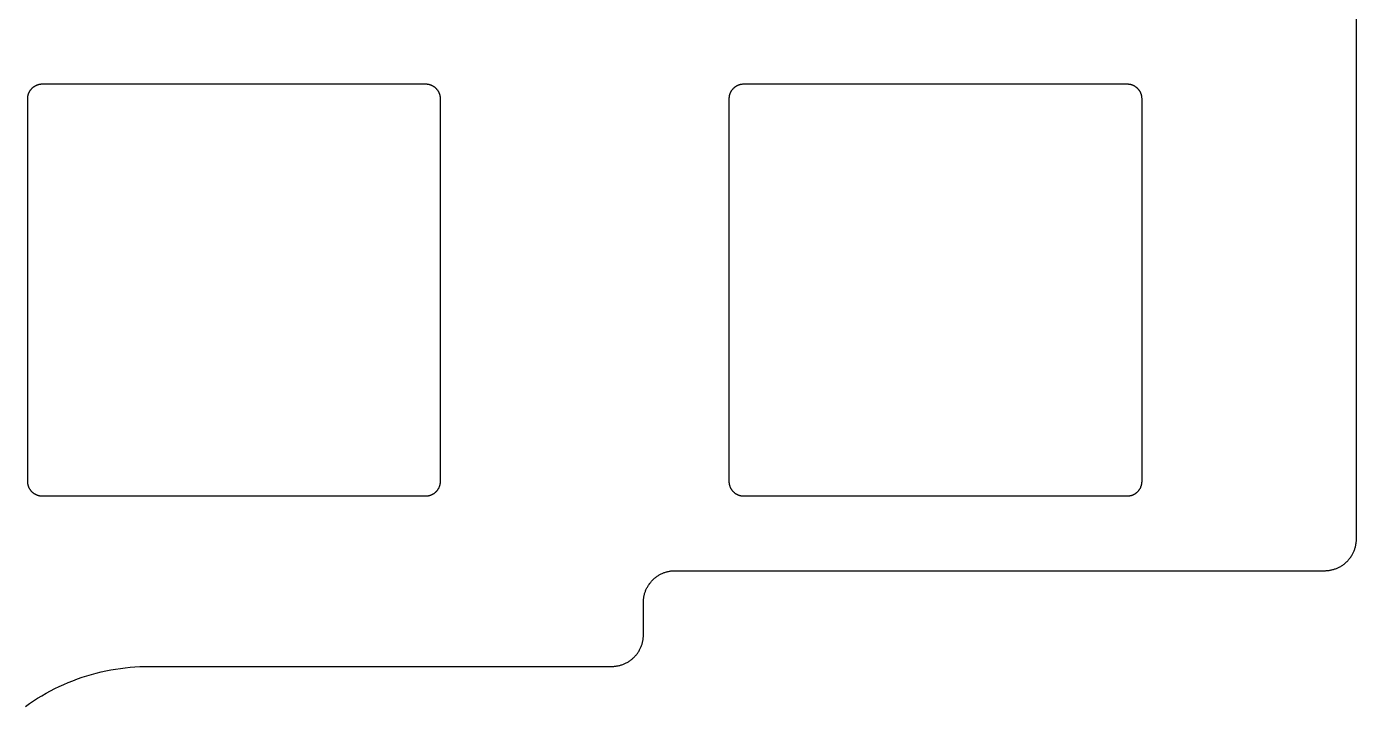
# Model space of a CAD drawing. Header units: millimetres. Extents: x 1057 to 1343, y -204 to -96.
# Drawn here: x 1297.74 to 1342.88, y -202.23 to -179.15 of the extents above; entities that cross this region are included whole.
import ezdxf

# ---------------------------------------------------------------- set-up
doc = ezdxf.new("R2010")
doc.units = ezdxf.units.MM
doc.layers.add('Layer 01', color=18, linetype='Continuous', true_color=0x000000)

msp = doc.modelspace()

# ---------------------------------------------------------------- linework, layer by layer
at = {"layer": 'Layer 01', "color": 0}
for p, q in [((1342.875, -196.55, 1.5), (1342.875, -103.45, 1.5)), ((1297.794, -181.462, 1.5), (1297.798, -181.451, 1.5)), ((1297.798, -181.451, 1.5), (1297.802, -181.439, 1.5)), ((1297.802, -181.439, 1.5), (1297.806, -181.428, 1.5)), ((1297.806, -181.428, 1.5), (1297.81, -181.416, 1.5)), ((1297.81, -181.416, 1.5), (1297.815, -181.404, 1.5)), ((1297.815, -181.404, 1.5), (1297.82, -181.393, 1.5)), ((1297.82, -181.393, 1.5), (1297.825, -181.382, 1.5)), ((1297.825, -181.382, 1.5), (1297.831, -181.37, 1.5)), ((1297.831, -181.37, 1.5), (1297.837, -181.359, 1.5)), ((1297.837, -181.359, 1.5), (1297.843, -181.348, 1.5)), ((1297.843, -181.348, 1.5), (1297.85, -181.337, 1.5)), ((1297.85, -181.337, 1.5), (1297.857, -181.326, 1.5)), ((1297.857, -181.326, 1.5), (1297.864, -181.316, 1.5)), ((1297.864, -181.316, 1.5), (1297.871, -181.305, 1.5)), ((1297.871, -181.305, 1.5), (1297.879, -181.295, 1.5)), ((1297.879, -181.295, 1.5), (1297.887, -181.285, 1.5)), ((1297.887, -181.285, 1.5), (1297.895, -181.275, 1.5)), ((1297.895, -181.275, 1.5), (1297.904, -181.265, 1.5)), ((1297.904, -181.265, 1.5), (1297.912, -181.256, 1.5)), ((1297.912, -181.256, 1.5), (1297.921, -181.246, 1.5)), ((1297.921, -181.246, 1.5), (1297.931, -181.237, 1.5)), ((1297.931, -181.237, 1.5), (1297.94, -181.229, 1.5)), ((1297.94, -181.229, 1.5), (1297.95, -181.22, 1.5)), ((1297.95, -181.22, 1.5), (1297.96, -181.212, 1.5)), ((1297.96, -181.212, 1.5), (1297.97, -181.204, 1.5)), ((1297.97, -181.204, 1.5), (1297.98, -181.196, 1.5)), ((1297.98, -181.196, 1.5), (1297.991, -181.189, 1.5)), ((1297.991, -181.189, 1.5), (1298.001, -181.182, 1.5)), ((1298.001, -181.182, 1.5), (1298.012, -181.175, 1.5)), ((1298.012, -181.175, 1.5), (1298.023, -181.168, 1.5)), ((1298.023, -181.168, 1.5), (1298.034, -181.162, 1.5)), ((1298.034, -181.162, 1.5), (1298.045, -181.156, 1.5)), ((1298.045, -181.156, 1.5), (1298.057, -181.15, 1.5)), ((1298.057, -181.15, 1.5), (1298.068, -181.145, 1.5)), ((1298.068, -181.145, 1.5), (1298.079, -181.14, 1.5)), ((1298.079, -181.14, 1.5), (1298.091, -181.135, 1.5)), ((1298.091, -181.135, 1.5), (1298.103, -181.131, 1.5)), ((1298.103, -181.131, 1.5), (1298.114, -181.127, 1.5)), ((1298.114, -181.127, 1.5), (1298.126, -181.123, 1.5)), ((1298.126, -181.123, 1.5), (1298.137, -181.119, 1.5)), ((1298.137, -181.119, 1.5), (1298.149, -181.116, 1.5)), ((1298.149, -181.116, 1.5), (1298.161, -181.113, 1.5)), ((1298.161, -181.113, 1.5), (1298.172, -181.111, 1.5)), ((1298.172, -181.111, 1.5), (1298.184, -181.108, 1.5)), ((1298.184, -181.108, 1.5), (1298.196, -181.106, 1.5)), ((1298.196, -181.106, 1.5), (1298.207, -181.105, 1.5)), ((1298.207, -181.105, 1.5), (1298.219, -181.103, 1.5)), ((1298.219, -181.103, 1.5), (1298.23, -181.102, 1.5)), ((1298.23, -181.102, 1.5), (1298.241, -181.101, 1.5)), ((1298.241, -181.101, 1.5), (1298.253, -181.1, 1.5)), ((1298.253, -181.1, 1.5), (1298.264, -181.1, 1.5)), ((1298.264, -181.1, 1.5), (1298.275, -181.1, 1.5)), ((1298.275, -181.1, 1.5), (1311.275, -181.1, 1.5)), ((1311.275, -181.1, 1.5), (1311.286, -181.1, 1.5)), ((1311.286, -181.1, 1.5), (1311.297, -181.1, 1.5)), ((1311.297, -181.1, 1.5), (1311.309, -181.101, 1.5)), ((1311.309, -181.101, 1.5), (1311.32, -181.102, 1.5)), ((1311.32, -181.102, 1.5), (1311.331, -181.103, 1.5)), ((1311.331, -181.103, 1.5), (1311.343, -181.105, 1.5)), ((1311.343, -181.105, 1.5), (1311.354, -181.106, 1.5)), ((1311.354, -181.106, 1.5), (1311.366, -181.108, 1.5)), ((1311.366, -181.108, 1.5), (1311.378, -181.111, 1.5)), ((1311.378, -181.111, 1.5), (1311.389, -181.113, 1.5)), ((1311.389, -181.113, 1.5), (1311.401, -181.116, 1.5)), ((1311.401, -181.116, 1.5), (1311.413, -181.119, 1.5)), ((1311.413, -181.119, 1.5), (1311.424, -181.123, 1.5)), ((1311.424, -181.123, 1.5), (1311.436, -181.127, 1.5)), ((1311.436, -181.127, 1.5), (1311.447, -181.131, 1.5)), ((1311.447, -181.131, 1.5), (1311.459, -181.135, 1.5)), ((1311.459, -181.135, 1.5), (1311.471, -181.14, 1.5)), ((1311.471, -181.14, 1.5), (1311.482, -181.145, 1.5)), ((1311.482, -181.145, 1.5), (1311.493, -181.15, 1.5)), ((1311.493, -181.15, 1.5), (1311.505, -181.156, 1.5)), ((1311.505, -181.156, 1.5), (1311.516, -181.162, 1.5)), ((1311.516, -181.162, 1.5), (1311.527, -181.168, 1.5)), ((1311.527, -181.168, 1.5), (1311.538, -181.175, 1.5)), ((1311.538, -181.175, 1.5), (1311.549, -181.182, 1.5)), ((1311.549, -181.182, 1.5), (1311.559, -181.189, 1.5)), ((1311.559, -181.189, 1.5), (1311.57, -181.196, 1.5)), ((1311.57, -181.196, 1.5), (1311.58, -181.204, 1.5)), ((1311.58, -181.204, 1.5), (1311.59, -181.212, 1.5)), ((1311.59, -181.212, 1.5), (1311.6, -181.22, 1.5)), ((1311.6, -181.22, 1.5), (1311.61, -181.229, 1.5)), ((1311.61, -181.229, 1.5), (1311.619, -181.237, 1.5)), ((1311.619, -181.237, 1.5), (1311.629, -181.246, 1.5)), ((1311.629, -181.246, 1.5), (1311.638, -181.256, 1.5)), ((1311.638, -181.256, 1.5), (1311.646, -181.265, 1.5)), ((1311.646, -181.265, 1.5), (1311.655, -181.275, 1.5)), ((1311.655, -181.275, 1.5), (1311.663, -181.285, 1.5)), ((1311.663, -181.285, 1.5), (1311.671, -181.295, 1.5)), ((1311.671, -181.295, 1.5), (1311.679, -181.305, 1.5)), ((1311.679, -181.305, 1.5), (1311.686, -181.316, 1.5)), ((1311.686, -181.316, 1.5), (1311.693, -181.326, 1.5)), ((1311.693, -181.326, 1.5), (1311.7, -181.337, 1.5)), ((1311.7, -181.337, 1.5), (1311.707, -181.348, 1.5)), ((1311.707, -181.348, 1.5), (1311.713, -181.359, 1.5)), ((1311.713, -181.359, 1.5), (1311.719, -181.37, 1.5)), ((1311.719, -181.37, 1.5), (1311.725, -181.382, 1.5)), ((1311.725, -181.382, 1.5), (1311.73, -181.393, 1.5)), ((1311.73, -181.393, 1.5), (1311.735, -181.404, 1.5)), ((1311.735, -181.404, 1.5), (1311.74, -181.416, 1.5)), ((1311.74, -181.416, 1.5), (1311.744, -181.428, 1.5)), ((1311.744, -181.428, 1.5), (1311.748, -181.439, 1.5)), ((1311.748, -181.439, 1.5), (1311.752, -181.451, 1.5)), ((1311.752, -181.451, 1.5), (1311.756, -181.462, 1.5)), ((1321.607, -181.462, 1.5), (1321.61, -181.451, 1.5)), ((1321.61, -181.451, 1.5), (1321.614, -181.439, 1.5)), ((1321.614, -181.439, 1.5), (1321.618, -181.428, 1.5)), ((1321.618, -181.428, 1.5), (1321.623, -181.416, 1.5)), ((1321.623, -181.416, 1.5), (1321.627, -181.404, 1.5)), ((1321.627, -181.404, 1.5), (1321.632, -181.393, 1.5)), ((1321.632, -181.393, 1.5), (1321.638, -181.382, 1.5)), ((1321.638, -181.382, 1.5), (1321.643, -181.37, 1.5)), ((1321.643, -181.37, 1.5), (1321.649, -181.359, 1.5)), ((1321.649, -181.359, 1.5), (1321.656, -181.348, 1.5)), ((1321.656, -181.348, 1.5), (1321.662, -181.337, 1.5)), ((1321.662, -181.337, 1.5), (1321.669, -181.326, 1.5)), ((1321.669, -181.326, 1.5), (1321.676, -181.316, 1.5)), ((1321.676, -181.316, 1.5), (1321.684, -181.305, 1.5)), ((1321.684, -181.305, 1.5), (1321.691, -181.295, 1.5)), ((1321.691, -181.295, 1.5), (1321.699, -181.285, 1.5)), ((1321.699, -181.285, 1.5), (1321.708, -181.275, 1.5)), ((1321.708, -181.275, 1.5), (1321.716, -181.265, 1.5)), ((1321.716, -181.265, 1.5), (1321.725, -181.256, 1.5)), ((1321.725, -181.256, 1.5), (1321.734, -181.246, 1.5)), ((1321.734, -181.246, 1.5), (1321.743, -181.237, 1.5)), ((1321.743, -181.237, 1.5), (1321.753, -181.229, 1.5)), ((1321.753, -181.229, 1.5), (1321.762, -181.22, 1.5)), ((1321.762, -181.22, 1.5), (1321.772, -181.212, 1.5)), ((1321.772, -181.212, 1.5), (1321.782, -181.204, 1.5)), ((1321.782, -181.204, 1.5), (1321.793, -181.196, 1.5)), ((1321.793, -181.196, 1.5), (1321.803, -181.189, 1.5)), ((1321.803, -181.189, 1.5), (1321.814, -181.182, 1.5)), ((1321.814, -181.182, 1.5), (1321.825, -181.175, 1.5)), ((1321.825, -181.175, 1.5), (1321.836, -181.168, 1.5)), ((1321.836, -181.168, 1.5), (1321.847, -181.162, 1.5)), ((1321.847, -181.162, 1.5), (1321.858, -181.156, 1.5)), ((1321.858, -181.156, 1.5), (1321.869, -181.15, 1.5)), ((1321.869, -181.15, 1.5), (1321.88, -181.145, 1.5)), ((1321.88, -181.145, 1.5), (1321.892, -181.14, 1.5)), ((1321.892, -181.14, 1.5), (1321.903, -181.135, 1.5)), ((1321.903, -181.135, 1.5), (1321.915, -181.131, 1.5)), ((1321.915, -181.131, 1.5), (1321.927, -181.127, 1.5)), ((1321.927, -181.127, 1.5), (1321.938, -181.123, 1.5)), ((1321.938, -181.123, 1.5), (1321.95, -181.119, 1.5)), ((1321.95, -181.119, 1.5), (1321.962, -181.116, 1.5)), ((1321.962, -181.116, 1.5), (1321.973, -181.113, 1.5)), ((1321.973, -181.113, 1.5), (1321.985, -181.111, 1.5)), ((1321.985, -181.111, 1.5), (1321.997, -181.108, 1.5)), ((1321.997, -181.108, 1.5), (1322.008, -181.106, 1.5)), ((1322.008, -181.106, 1.5), (1322.02, -181.105, 1.5)), ((1322.02, -181.105, 1.5), (1322.031, -181.103, 1.5)), ((1322.031, -181.103, 1.5), (1322.043, -181.102, 1.5)), ((1322.043, -181.102, 1.5), (1322.054, -181.101, 1.5)), ((1322.054, -181.101, 1.5), (1322.065, -181.1, 1.5)), ((1322.065, -181.1, 1.5), (1322.076, -181.1, 1.5)), ((1322.076, -181.1, 1.5), (1322.088, -181.1, 1.5)), ((1322.088, -181.1, 1.5), (1335.088, -181.1, 1.5)), ((1335.088, -181.1, 1.5), (1335.099, -181.1, 1.5)), ((1335.099, -181.1, 1.5), (1335.11, -181.1, 1.5)), ((1335.11, -181.1, 1.5), (1335.121, -181.101, 1.5)), ((1335.121, -181.101, 1.5), (1335.132, -181.102, 1.5)), ((1335.132, -181.102, 1.5), (1335.144, -181.103, 1.5)), ((1335.144, -181.103, 1.5), (1335.155, -181.105, 1.5)), ((1335.155, -181.105, 1.5), (1335.167, -181.106, 1.5)), ((1335.167, -181.106, 1.5), (1335.178, -181.108, 1.5)), ((1335.178, -181.108, 1.5), (1335.19, -181.111, 1.5)), ((1335.19, -181.111, 1.5), (1335.202, -181.113, 1.5)), ((1335.202, -181.113, 1.5), (1335.213, -181.116, 1.5)), ((1335.213, -181.116, 1.5), (1335.225, -181.119, 1.5)), ((1335.225, -181.119, 1.5), (1335.237, -181.123, 1.5)), ((1335.237, -181.123, 1.5), (1335.248, -181.127, 1.5)), ((1335.248, -181.127, 1.5), (1335.26, -181.131, 1.5)), ((1335.26, -181.131, 1.5), (1335.272, -181.135, 1.5)), ((1335.272, -181.135, 1.5), (1335.283, -181.14, 1.5)), ((1335.283, -181.14, 1.5), (1335.295, -181.145, 1.5)), ((1335.295, -181.145, 1.5), (1335.306, -181.15, 1.5)), ((1335.306, -181.15, 1.5), (1335.317, -181.156, 1.5)), ((1335.317, -181.156, 1.5), (1335.328, -181.162, 1.5)), ((1335.328, -181.162, 1.5), (1335.339, -181.168, 1.5)), ((1335.339, -181.168, 1.5), (1335.35, -181.175, 1.5)), ((1335.35, -181.175, 1.5), (1335.361, -181.182, 1.5)), ((1335.361, -181.182, 1.5), (1335.372, -181.189, 1.5)), ((1335.372, -181.189, 1.5), (1335.382, -181.196, 1.5)), ((1335.382, -181.196, 1.5), (1335.393, -181.204, 1.5)), ((1335.393, -181.204, 1.5), (1335.403, -181.212, 1.5)), ((1335.403, -181.212, 1.5), (1335.413, -181.22, 1.5)), ((1335.413, -181.22, 1.5), (1335.422, -181.229, 1.5)), ((1335.422, -181.229, 1.5), (1335.432, -181.237, 1.5)), ((1335.432, -181.237, 1.5), (1335.441, -181.246, 1.5)), ((1335.441, -181.246, 1.5), (1335.45, -181.256, 1.5)), ((1335.45, -181.256, 1.5), (1335.459, -181.265, 1.5)), ((1335.459, -181.265, 1.5), (1335.467, -181.275, 1.5)), ((1335.467, -181.275, 1.5), (1335.476, -181.285, 1.5)), ((1335.476, -181.285, 1.5), (1335.484, -181.295, 1.5)), ((1335.484, -181.295, 1.5), (1335.491, -181.305, 1.5)), ((1335.491, -181.305, 1.5), (1335.499, -181.316, 1.5)), ((1335.499, -181.316, 1.5), (1335.506, -181.326, 1.5)), ((1335.506, -181.326, 1.5), (1335.513, -181.337, 1.5)), ((1335.513, -181.337, 1.5), (1335.519, -181.348, 1.5)), ((1335.519, -181.348, 1.5), (1335.526, -181.359, 1.5)), ((1335.526, -181.359, 1.5), (1335.532, -181.37, 1.5)), ((1335.532, -181.37, 1.5), (1335.537, -181.382, 1.5)), ((1335.537, -181.382, 1.5), (1335.543, -181.393, 1.5)), ((1335.543, -181.393, 1.5), (1335.548, -181.404, 1.5)), ((1335.548, -181.404, 1.5), (1335.552, -181.416, 1.5)), ((1335.552, -181.416, 1.5), (1335.557, -181.428, 1.5)), ((1335.557, -181.428, 1.5), (1335.561, -181.439, 1.5)), ((1335.561, -181.439, 1.5), (1335.565, -181.451, 1.5)), ((1335.565, -181.451, 1.5), (1335.568, -181.462, 1.5)), ((1297.775, -181.578, 1.5), (1297.776, -181.566, 1.5)), ((1297.775, -181.589, 1.5), (1297.775, -181.578, 1.5)), ((1297.775, -181.6, 1.5), (1297.775, -181.589, 1.5)), ((1297.775, -194.6, 1.5), (1297.775, -181.6, 1.5)), ((1297.776, -181.566, 1.5), (1297.777, -181.555, 1.5)), ((1297.777, -181.555, 1.5), (1297.778, -181.544, 1.5)), ((1297.778, -181.544, 1.5), (1297.78, -181.532, 1.5)), ((1297.78, -181.532, 1.5), (1297.781, -181.521, 1.5)), ((1297.781, -181.521, 1.5), (1297.783, -181.509, 1.5)), ((1297.783, -181.509, 1.5), (1297.786, -181.497, 1.5)), ((1297.786, -181.497, 1.5), (1297.788, -181.486, 1.5)), ((1297.788, -181.486, 1.5), (1297.791, -181.474, 1.5)), ((1297.791, -181.474, 1.5), (1297.794, -181.462, 1.5)), ((1311.756, -181.462, 1.5), (1311.759, -181.474, 1.5)), ((1311.759, -181.474, 1.5), (1311.762, -181.486, 1.5)), ((1311.762, -181.486, 1.5), (1311.764, -181.497, 1.5)), ((1311.764, -181.497, 1.5), (1311.767, -181.509, 1.5)), ((1311.767, -181.509, 1.5), (1311.769, -181.521, 1.5)), ((1311.769, -181.521, 1.5), (1311.77, -181.532, 1.5)), ((1311.77, -181.532, 1.5), (1311.772, -181.544, 1.5)), ((1311.772, -181.544, 1.5), (1311.773, -181.555, 1.5)), ((1311.773, -181.555, 1.5), (1311.774, -181.566, 1.5)), ((1311.774, -181.566, 1.5), (1311.775, -181.578, 1.5)), ((1311.775, -181.578, 1.5), (1311.775, -181.589, 1.5)), ((1311.775, -181.589, 1.5), (1311.775, -181.6, 1.5)), ((1311.775, -181.6, 1.5), (1311.775, -194.6, 1.5)), ((1321.588, -181.578, 1.5), (1321.589, -181.566, 1.5)), ((1321.588, -181.589, 1.5), (1321.588, -181.578, 1.5)), ((1321.588, -181.6, 1.5), (1321.588, -181.589, 1.5)), ((1321.588, -194.6, 1.5), (1321.588, -181.6, 1.5)), ((1321.589, -181.566, 1.5), (1321.59, -181.555, 1.5)), ((1321.59, -181.555, 1.5), (1321.591, -181.544, 1.5)), ((1321.591, -181.544, 1.5), (1321.592, -181.532, 1.5)), ((1321.592, -181.532, 1.5), (1321.594, -181.521, 1.5)), ((1321.594, -181.521, 1.5), (1321.596, -181.509, 1.5)), ((1321.596, -181.509, 1.5), (1321.598, -181.497, 1.5)), ((1321.598, -181.497, 1.5), (1321.601, -181.486, 1.5)), ((1321.601, -181.486, 1.5), (1321.604, -181.474, 1.5)), ((1321.604, -181.474, 1.5), (1321.607, -181.462, 1.5)), ((1335.568, -181.462, 1.5), (1335.571, -181.474, 1.5)), ((1335.571, -181.474, 1.5), (1335.574, -181.486, 1.5)), ((1335.574, -181.486, 1.5), (1335.577, -181.497, 1.5)), ((1335.577, -181.497, 1.5), (1335.579, -181.509, 1.5)), ((1335.579, -181.509, 1.5), (1335.581, -181.521, 1.5)), ((1335.581, -181.521, 1.5), (1335.583, -181.532, 1.5)), ((1335.583, -181.532, 1.5), (1335.584, -181.544, 1.5)), ((1335.584, -181.544, 1.5), (1335.585, -181.555, 1.5)), ((1335.585, -181.555, 1.5), (1335.586, -181.566, 1.5)), ((1335.586, -181.566, 1.5), (1335.587, -181.578, 1.5)), ((1335.587, -181.578, 1.5), (1335.587, -181.589, 1.5)), ((1335.587, -181.589, 1.5), (1335.588, -181.6, 1.5)), ((1335.588, -181.6, 1.5), (1335.588, -194.6, 1.5)), ((1297.775, -194.611, 1.5), (1297.775, -194.6, 1.5)), ((1297.775, -194.622, 1.5), (1297.775, -194.611, 1.5)), ((1297.776, -194.634, 1.5), (1297.775, -194.622, 1.5)), ((1297.777, -194.645, 1.5), (1297.776, -194.634, 1.5)), ((1297.778, -194.656, 1.5), (1297.777, -194.645, 1.5)), ((1297.78, -194.668, 1.5), (1297.778, -194.656, 1.5)), ((1297.781, -194.679, 1.5), (1297.78, -194.668, 1.5)), ((1297.783, -194.691, 1.5), (1297.781, -194.679, 1.5)), ((1297.786, -194.703, 1.5), (1297.783, -194.691, 1.5)), ((1297.788, -194.714, 1.5), (1297.786, -194.703, 1.5)), ((1297.791, -194.726, 1.5), (1297.788, -194.714, 1.5)), ((1297.794, -194.738, 1.5), (1297.791, -194.726, 1.5)), ((1297.798, -194.749, 1.5), (1297.794, -194.738, 1.5)), ((1297.802, -194.761, 1.5), (1297.798, -194.749, 1.5)), ((1297.806, -194.772, 1.5), (1297.802, -194.761, 1.5)), ((1297.81, -194.784, 1.5), (1297.806, -194.772, 1.5)), ((1297.815, -194.796, 1.5), (1297.81, -194.784, 1.5)), ((1297.82, -194.807, 1.5), (1297.815, -194.796, 1.5)), ((1297.825, -194.818, 1.5), (1297.82, -194.807, 1.5)), ((1297.831, -194.83, 1.5), (1297.825, -194.818, 1.5)), ((1297.837, -194.841, 1.5), (1297.831, -194.83, 1.5)), ((1297.843, -194.852, 1.5), (1297.837, -194.841, 1.5)), ((1297.85, -194.863, 1.5), (1297.843, -194.852, 1.5)), ((1297.857, -194.874, 1.5), (1297.85, -194.863, 1.5)), ((1297.864, -194.884, 1.5), (1297.857, -194.874, 1.5)), ((1297.871, -194.895, 1.5), (1297.864, -194.884, 1.5)), ((1297.879, -194.905, 1.5), (1297.871, -194.895, 1.5)), ((1297.887, -194.915, 1.5), (1297.879, -194.905, 1.5)), ((1297.895, -194.925, 1.5), (1297.887, -194.915, 1.5)), ((1297.904, -194.935, 1.5), (1297.895, -194.925, 1.5)), ((1297.912, -194.944, 1.5), (1297.904, -194.935, 1.5)), ((1297.921, -194.954, 1.5), (1297.912, -194.944, 1.5)), ((1297.931, -194.963, 1.5), (1297.921, -194.954, 1.5)), ((1297.94, -194.971, 1.5), (1297.931, -194.963, 1.5)), ((1297.95, -194.98, 1.5), (1297.94, -194.971, 1.5)), ((1297.96, -194.988, 1.5), (1297.95, -194.98, 1.5)), ((1297.97, -194.996, 1.5), (1297.96, -194.988, 1.5)), ((1297.98, -195.004, 1.5), (1297.97, -194.996, 1.5)), ((1311.58, -194.996, 1.5), (1311.57, -195.004, 1.5)), ((1311.59, -194.988, 1.5), (1311.58, -194.996, 1.5)), ((1311.6, -194.98, 1.5), (1311.59, -194.988, 1.5)), ((1311.61, -194.971, 1.5), (1311.6, -194.98, 1.5)), ((1311.619, -194.963, 1.5), (1311.61, -194.971, 1.5)), ((1311.629, -194.954, 1.5), (1311.619, -194.963, 1.5)), ((1311.638, -194.944, 1.5), (1311.629, -194.954, 1.5)), ((1311.646, -194.935, 1.5), (1311.638, -194.944, 1.5)), ((1311.655, -194.925, 1.5), (1311.646, -194.935, 1.5)), ((1311.663, -194.915, 1.5), (1311.655, -194.925, 1.5)), ((1311.671, -194.905, 1.5), (1311.663, -194.915, 1.5)), ((1311.679, -194.895, 1.5), (1311.671, -194.905, 1.5)), ((1311.686, -194.884, 1.5), (1311.679, -194.895, 1.5)), ((1311.693, -194.874, 1.5), (1311.686, -194.884, 1.5)), ((1311.7, -194.863, 1.5), (1311.693, -194.874, 1.5)), ((1311.707, -194.852, 1.5), (1311.7, -194.863, 1.5)), ((1311.713, -194.841, 1.5), (1311.707, -194.852, 1.5)), ((1311.719, -194.83, 1.5), (1311.713, -194.841, 1.5)), ((1311.725, -194.818, 1.5), (1311.719, -194.83, 1.5)), ((1311.73, -194.807, 1.5), (1311.725, -194.818, 1.5)), ((1311.735, -194.796, 1.5), (1311.73, -194.807, 1.5)), ((1311.74, -194.784, 1.5), (1311.735, -194.796, 1.5)), ((1311.744, -194.772, 1.5), (1311.74, -194.784, 1.5)), ((1311.748, -194.761, 1.5), (1311.744, -194.772, 1.5)), ((1311.752, -194.749, 1.5), (1311.748, -194.761, 1.5)), ((1311.756, -194.738, 1.5), (1311.752, -194.749, 1.5)), ((1311.759, -194.726, 1.5), (1311.756, -194.738, 1.5)), ((1311.762, -194.714, 1.5), (1311.759, -194.726, 1.5)), ((1311.764, -194.703, 1.5), (1311.762, -194.714, 1.5)), ((1311.767, -194.691, 1.5), (1311.764, -194.703, 1.5)), ((1311.769, -194.679, 1.5), (1311.767, -194.691, 1.5)), ((1311.77, -194.668, 1.5), (1311.769, -194.679, 1.5)), ((1311.772, -194.656, 1.5), (1311.77, -194.668, 1.5)), ((1311.773, -194.645, 1.5), (1311.772, -194.656, 1.5)), ((1311.774, -194.634, 1.5), (1311.773, -194.645, 1.5)), ((1311.775, -194.622, 1.5), (1311.774, -194.634, 1.5)), ((1311.775, -194.6, 1.5), (1311.775, -194.611, 1.5)), ((1311.775, -194.611, 1.5), (1311.775, -194.622, 1.5)), ((1321.588, -194.611, 1.5), (1321.588, -194.6, 1.5)), ((1321.588, -194.622, 1.5), (1321.588, -194.611, 1.5)), ((1321.589, -194.634, 1.5), (1321.588, -194.622, 1.5)), ((1321.59, -194.645, 1.5), (1321.589, -194.634, 1.5)), ((1321.591, -194.656, 1.5), (1321.59, -194.645, 1.5)), ((1321.592, -194.668, 1.5), (1321.591, -194.656, 1.5)), ((1321.594, -194.679, 1.5), (1321.592, -194.668, 1.5)), ((1321.596, -194.691, 1.5), (1321.594, -194.679, 1.5)), ((1321.598, -194.703, 1.5), (1321.596, -194.691, 1.5)), ((1321.601, -194.714, 1.5), (1321.598, -194.703, 1.5)), ((1321.604, -194.726, 1.5), (1321.601, -194.714, 1.5)), ((1321.607, -194.738, 1.5), (1321.604, -194.726, 1.5)), ((1321.61, -194.749, 1.5), (1321.607, -194.738, 1.5)), ((1321.614, -194.761, 1.5), (1321.61, -194.749, 1.5)), ((1321.618, -194.772, 1.5), (1321.614, -194.761, 1.5)), ((1321.623, -194.784, 1.5), (1321.618, -194.772, 1.5)), ((1321.627, -194.796, 1.5), (1321.623, -194.784, 1.5)), ((1321.632, -194.807, 1.5), (1321.627, -194.796, 1.5)), ((1321.638, -194.818, 1.5), (1321.632, -194.807, 1.5)), ((1321.643, -194.83, 1.5), (1321.638, -194.818, 1.5)), ((1321.649, -194.841, 1.5), (1321.643, -194.83, 1.5)), ((1321.656, -194.852, 1.5), (1321.649, -194.841, 1.5)), ((1321.662, -194.863, 1.5), (1321.656, -194.852, 1.5)), ((1321.669, -194.874, 1.5), (1321.662, -194.863, 1.5)), ((1321.676, -194.884, 1.5), (1321.669, -194.874, 1.5)), ((1321.684, -194.895, 1.5), (1321.676, -194.884, 1.5)), ((1321.691, -194.905, 1.5), (1321.684, -194.895, 1.5)), ((1321.699, -194.915, 1.5), (1321.691, -194.905, 1.5)), ((1321.708, -194.925, 1.5), (1321.699, -194.915, 1.5)), ((1321.716, -194.935, 1.5), (1321.708, -194.925, 1.5)), ((1321.725, -194.944, 1.5), (1321.716, -194.935, 1.5)), ((1321.734, -194.954, 1.5), (1321.725, -194.944, 1.5)), ((1321.743, -194.963, 1.5), (1321.734, -194.954, 1.5)), ((1321.753, -194.971, 1.5), (1321.743, -194.963, 1.5)), ((1321.762, -194.98, 1.5), (1321.753, -194.971, 1.5)), ((1321.772, -194.988, 1.5), (1321.762, -194.98, 1.5)), ((1321.782, -194.996, 1.5), (1321.772, -194.988, 1.5)), ((1321.793, -195.004, 1.5), (1321.782, -194.996, 1.5)), ((1335.393, -194.996, 1.5), (1335.382, -195.004, 1.5)), ((1335.403, -194.988, 1.5), (1335.393, -194.996, 1.5)), ((1335.413, -194.98, 1.5), (1335.403, -194.988, 1.5)), ((1335.422, -194.971, 1.5), (1335.413, -194.98, 1.5)), ((1335.432, -194.963, 1.5), (1335.422, -194.971, 1.5)), ((1335.441, -194.954, 1.5), (1335.432, -194.963, 1.5)), ((1335.45, -194.944, 1.5), (1335.441, -194.954, 1.5)), ((1335.459, -194.935, 1.5), (1335.45, -194.944, 1.5)), ((1335.467, -194.925, 1.5), (1335.459, -194.935, 1.5)), ((1335.476, -194.915, 1.5), (1335.467, -194.925, 1.5)), ((1335.484, -194.905, 1.5), (1335.476, -194.915, 1.5)), ((1335.491, -194.895, 1.5), (1335.484, -194.905, 1.5)), ((1335.499, -194.884, 1.5), (1335.491, -194.895, 1.5)), ((1335.506, -194.874, 1.5), (1335.499, -194.884, 1.5)), ((1335.513, -194.863, 1.5), (1335.506, -194.874, 1.5)), ((1335.519, -194.852, 1.5), (1335.513, -194.863, 1.5)), ((1335.526, -194.841, 1.5), (1335.519, -194.852, 1.5)), ((1335.532, -194.83, 1.5), (1335.526, -194.841, 1.5)), ((1335.537, -194.818, 1.5), (1335.532, -194.83, 1.5)), ((1335.543, -194.807, 1.5), (1335.537, -194.818, 1.5)), ((1335.548, -194.796, 1.5), (1335.543, -194.807, 1.5)), ((1335.552, -194.784, 1.5), (1335.548, -194.796, 1.5)), ((1335.557, -194.772, 1.5), (1335.552, -194.784, 1.5)), ((1335.561, -194.761, 1.5), (1335.557, -194.772, 1.5)), ((1335.565, -194.749, 1.5), (1335.561, -194.761, 1.5)), ((1335.568, -194.738, 1.5), (1335.565, -194.749, 1.5)), ((1335.571, -194.726, 1.5), (1335.568, -194.738, 1.5)), ((1335.574, -194.714, 1.5), (1335.571, -194.726, 1.5)), ((1335.577, -194.703, 1.5), (1335.574, -194.714, 1.5)), ((1335.579, -194.691, 1.5), (1335.577, -194.703, 1.5)), ((1335.581, -194.679, 1.5), (1335.579, -194.691, 1.5)), ((1335.583, -194.668, 1.5), (1335.581, -194.679, 1.5)), ((1335.584, -194.656, 1.5), (1335.583, -194.668, 1.5)), ((1335.585, -194.645, 1.5), (1335.584, -194.656, 1.5)), ((1335.586, -194.634, 1.5), (1335.585, -194.645, 1.5)), ((1335.587, -194.622, 1.5), (1335.586, -194.634, 1.5)), ((1335.588, -194.6, 1.5), (1335.587, -194.611, 1.5)), ((1335.587, -194.611, 1.5), (1335.587, -194.622, 1.5)), ((1297.991, -195.011, 1.5), (1297.98, -195.004, 1.5)), ((1298.001, -195.018, 1.5), (1297.991, -195.011, 1.5)), ((1298.012, -195.025, 1.5), (1298.001, -195.018, 1.5)), ((1298.023, -195.032, 1.5), (1298.012, -195.025, 1.5)), ((1298.034, -195.038, 1.5), (1298.023, -195.032, 1.5)), ((1298.045, -195.044, 1.5), (1298.034, -195.038, 1.5)), ((1298.057, -195.05, 1.5), (1298.045, -195.044, 1.5)), ((1298.068, -195.055, 1.5), (1298.057, -195.05, 1.5)), ((1298.079, -195.06, 1.5), (1298.068, -195.055, 1.5)), ((1298.091, -195.065, 1.5), (1298.079, -195.06, 1.5)), ((1298.103, -195.069, 1.5), (1298.091, -195.065, 1.5)), ((1298.114, -195.073, 1.5), (1298.103, -195.069, 1.5)), ((1298.126, -195.077, 1.5), (1298.114, -195.073, 1.5)), ((1298.137, -195.081, 1.5), (1298.126, -195.077, 1.5)), ((1298.149, -195.084, 1.5), (1298.137, -195.081, 1.5)), ((1298.161, -195.087, 1.5), (1298.149, -195.084, 1.5)), ((1298.172, -195.089, 1.5), (1298.161, -195.087, 1.5)), ((1298.184, -195.092, 1.5), (1298.172, -195.089, 1.5)), ((1298.196, -195.094, 1.5), (1298.184, -195.092, 1.5)), ((1298.207, -195.095, 1.5), (1298.196, -195.094, 1.5)), ((1298.219, -195.097, 1.5), (1298.207, -195.095, 1.5)), ((1298.23, -195.098, 1.5), (1298.219, -195.097, 1.5)), ((1298.241, -195.099, 1.5), (1298.23, -195.098, 1.5)), ((1298.253, -195.1, 1.5), (1298.241, -195.099, 1.5)), ((1298.264, -195.1, 1.5), (1298.253, -195.1, 1.5)), ((1298.275, -195.1, 1.5), (1298.264, -195.1, 1.5)), ((1311.275, -195.1, 1.5), (1298.275, -195.1, 1.5)), ((1311.286, -195.1, 1.5), (1311.275, -195.1, 1.5)), ((1311.297, -195.1, 1.5), (1311.286, -195.1, 1.5)), ((1311.309, -195.099, 1.5), (1311.297, -195.1, 1.5)), ((1311.32, -195.098, 1.5), (1311.309, -195.099, 1.5)), ((1311.331, -195.097, 1.5), (1311.32, -195.098, 1.5)), ((1311.343, -195.095, 1.5), (1311.331, -195.097, 1.5)), ((1311.354, -195.094, 1.5), (1311.343, -195.095, 1.5)), ((1311.366, -195.092, 1.5), (1311.354, -195.094, 1.5)), ((1311.378, -195.089, 1.5), (1311.366, -195.092, 1.5)), ((1311.389, -195.087, 1.5), (1311.378, -195.089, 1.5)), ((1311.401, -195.084, 1.5), (1311.389, -195.087, 1.5)), ((1311.413, -195.081, 1.5), (1311.401, -195.084, 1.5)), ((1311.424, -195.077, 1.5), (1311.413, -195.081, 1.5)), ((1311.436, -195.073, 1.5), (1311.424, -195.077, 1.5)), ((1311.447, -195.069, 1.5), (1311.436, -195.073, 1.5)), ((1311.459, -195.065, 1.5), (1311.447, -195.069, 1.5)), ((1311.471, -195.06, 1.5), (1311.459, -195.065, 1.5)), ((1311.482, -195.055, 1.5), (1311.471, -195.06, 1.5)), ((1311.493, -195.05, 1.5), (1311.482, -195.055, 1.5)), ((1311.505, -195.044, 1.5), (1311.493, -195.05, 1.5)), ((1311.516, -195.038, 1.5), (1311.505, -195.044, 1.5)), ((1311.527, -195.032, 1.5), (1311.516, -195.038, 1.5)), ((1311.538, -195.025, 1.5), (1311.527, -195.032, 1.5)), ((1311.549, -195.018, 1.5), (1311.538, -195.025, 1.5)), ((1311.559, -195.011, 1.5), (1311.549, -195.018, 1.5)), ((1311.57, -195.004, 1.5), (1311.559, -195.011, 1.5)), ((1321.803, -195.011, 1.5), (1321.793, -195.004, 1.5)), ((1321.814, -195.018, 1.5), (1321.803, -195.011, 1.5)), ((1321.825, -195.025, 1.5), (1321.814, -195.018, 1.5)), ((1321.836, -195.032, 1.5), (1321.825, -195.025, 1.5)), ((1321.847, -195.038, 1.5), (1321.836, -195.032, 1.5)), ((1321.858, -195.044, 1.5), (1321.847, -195.038, 1.5)), ((1321.869, -195.05, 1.5), (1321.858, -195.044, 1.5)), ((1321.88, -195.055, 1.5), (1321.869, -195.05, 1.5)), ((1321.892, -195.06, 1.5), (1321.88, -195.055, 1.5)), ((1321.903, -195.065, 1.5), (1321.892, -195.06, 1.5)), ((1321.915, -195.069, 1.5), (1321.903, -195.065, 1.5)), ((1321.927, -195.073, 1.5), (1321.915, -195.069, 1.5)), ((1321.938, -195.077, 1.5), (1321.927, -195.073, 1.5)), ((1321.95, -195.081, 1.5), (1321.938, -195.077, 1.5)), ((1321.962, -195.084, 1.5), (1321.95, -195.081, 1.5)), ((1321.973, -195.087, 1.5), (1321.962, -195.084, 1.5)), ((1321.985, -195.089, 1.5), (1321.973, -195.087, 1.5)), ((1321.997, -195.092, 1.5), (1321.985, -195.089, 1.5)), ((1322.008, -195.094, 1.5), (1321.997, -195.092, 1.5)), ((1322.02, -195.095, 1.5), (1322.008, -195.094, 1.5)), ((1322.031, -195.097, 1.5), (1322.02, -195.095, 1.5)), ((1322.043, -195.098, 1.5), (1322.031, -195.097, 1.5)), ((1322.054, -195.099, 1.5), (1322.043, -195.098, 1.5)), ((1322.065, -195.1, 1.5), (1322.054, -195.099, 1.5)), ((1322.076, -195.1, 1.5), (1322.065, -195.1, 1.5)), ((1322.088, -195.1, 1.5), (1322.076, -195.1, 1.5)), ((1335.088, -195.1, 1.5), (1322.088, -195.1, 1.5)), ((1335.099, -195.1, 1.5), (1335.088, -195.1, 1.5)), ((1335.11, -195.1, 1.5), (1335.099, -195.1, 1.5)), ((1335.121, -195.099, 1.5), (1335.11, -195.1, 1.5)), ((1335.132, -195.098, 1.5), (1335.121, -195.099, 1.5)), ((1335.144, -195.097, 1.5), (1335.132, -195.098, 1.5)), ((1335.155, -195.095, 1.5), (1335.144, -195.097, 1.5)), ((1335.167, -195.094, 1.5), (1335.155, -195.095, 1.5)), ((1335.178, -195.092, 1.5), (1335.167, -195.094, 1.5)), ((1335.19, -195.089, 1.5), (1335.178, -195.092, 1.5)), ((1335.202, -195.087, 1.5), (1335.19, -195.089, 1.5)), ((1335.213, -195.084, 1.5), (1335.202, -195.087, 1.5)), ((1335.225, -195.081, 1.5), (1335.213, -195.084, 1.5)), ((1335.237, -195.077, 1.5), (1335.225, -195.081, 1.5)), ((1335.248, -195.073, 1.5), (1335.237, -195.077, 1.5)), ((1335.26, -195.069, 1.5), (1335.248, -195.073, 1.5)), ((1335.272, -195.065, 1.5), (1335.26, -195.069, 1.5)), ((1335.283, -195.06, 1.5), (1335.272, -195.065, 1.5)), ((1335.295, -195.055, 1.5), (1335.283, -195.06, 1.5)), ((1335.306, -195.05, 1.5), (1335.295, -195.055, 1.5)), ((1335.317, -195.044, 1.5), (1335.306, -195.05, 1.5)), ((1335.328, -195.038, 1.5), (1335.317, -195.044, 1.5)), ((1335.339, -195.032, 1.5), (1335.328, -195.038, 1.5)), ((1335.35, -195.025, 1.5), (1335.339, -195.032, 1.5)), ((1335.361, -195.018, 1.5), (1335.35, -195.025, 1.5)), ((1335.372, -195.011, 1.5), (1335.361, -195.018, 1.5)), ((1335.382, -195.004, 1.5), (1335.372, -195.011, 1.5)), ((1342.84, -196.821, 1.5), (1342.847, -196.796, 1.5)), ((1342.847, -196.796, 1.5), (1342.852, -196.771, 1.5)), ((1342.852, -196.771, 1.5), (1342.857, -196.746, 1.5)), ((1342.857, -196.746, 1.5), (1342.861, -196.721, 1.5)), ((1342.861, -196.721, 1.5), (1342.865, -196.696, 1.5)), ((1342.865, -196.696, 1.5), (1342.868, -196.671, 1.5)), ((1342.868, -196.671, 1.5), (1342.871, -196.647, 1.5)), ((1342.871, -196.647, 1.5), (1342.873, -196.622, 1.5)), ((1342.873, -196.622, 1.5), (1342.874, -196.598, 1.5)), ((1342.874, -196.598, 1.5), (1342.875, -196.574, 1.5)), ((1342.875, -196.574, 1.5), (1342.875, -196.55, 1.5)), ((1342.598, -197.27, 1.5), (1342.617, -197.249, 1.5)), ((1342.617, -197.249, 1.5), (1342.635, -197.228, 1.5)), ((1342.635, -197.228, 1.5), (1342.652, -197.206, 1.5)), ((1342.652, -197.206, 1.5), (1342.668, -197.184, 1.5)), ((1342.668, -197.184, 1.5), (1342.684, -197.161, 1.5)), ((1342.684, -197.161, 1.5), (1342.7, -197.138, 1.5)), ((1342.7, -197.138, 1.5), (1342.715, -197.115, 1.5)), ((1342.715, -197.115, 1.5), (1342.729, -197.092, 1.5)), ((1342.729, -197.092, 1.5), (1342.742, -197.068, 1.5)), ((1342.742, -197.068, 1.5), (1342.755, -197.044, 1.5)), ((1342.755, -197.044, 1.5), (1342.767, -197.019, 1.5)), ((1342.767, -197.019, 1.5), (1342.779, -196.995, 1.5)), ((1342.779, -196.995, 1.5), (1342.789, -196.97, 1.5)), ((1342.789, -196.97, 1.5), (1342.8, -196.946, 1.5)), ((1342.8, -196.946, 1.5), (1342.809, -196.921, 1.5)), ((1342.809, -196.921, 1.5), (1342.818, -196.896, 1.5)), ((1342.818, -196.896, 1.5), (1342.826, -196.871, 1.5)), ((1342.826, -196.871, 1.5), (1342.834, -196.846, 1.5)), ((1342.834, -196.846, 1.5), (1342.84, -196.821, 1.5)), ((1319.33, -197.711, 1.5), (1319.354, -197.7, 1.5)), ((1319.354, -197.7, 1.5), (1319.379, -197.691, 1.5)), ((1319.379, -197.691, 1.5), (1319.404, -197.682, 1.5)), ((1319.404, -197.682, 1.5), (1319.429, -197.674, 1.5)), ((1319.429, -197.674, 1.5), (1319.454, -197.666, 1.5)), ((1319.454, -197.666, 1.5), (1319.479, -197.66, 1.5)), ((1319.479, -197.66, 1.5), (1319.504, -197.653, 1.5)), ((1319.504, -197.653, 1.5), (1319.529, -197.648, 1.5)), ((1319.529, -197.648, 1.5), (1319.554, -197.643, 1.5)), ((1319.554, -197.643, 1.5), (1319.579, -197.639, 1.5)), ((1319.579, -197.639, 1.5), (1319.604, -197.635, 1.5)), ((1319.604, -197.635, 1.5), (1319.629, -197.632, 1.5)), ((1319.629, -197.632, 1.5), (1319.653, -197.629, 1.5)), ((1319.653, -197.629, 1.5), (1319.678, -197.627, 1.5)), ((1319.678, -197.627, 1.5), (1319.702, -197.626, 1.5)), ((1319.702, -197.626, 1.5), (1319.726, -197.625, 1.5)), ((1319.726, -197.625, 1.5), (1319.75, -197.625, 1.5)), ((1319.75, -197.625, 1.5), (1341.8, -197.625, 1.5)), ((1341.8, -197.625, 1.5), (1341.824, -197.625, 1.5)), ((1341.824, -197.625, 1.5), (1341.848, -197.624, 1.5)), ((1341.848, -197.624, 1.5), (1341.872, -197.623, 1.5)), ((1341.872, -197.623, 1.5), (1341.897, -197.621, 1.5)), ((1341.897, -197.621, 1.5), (1341.921, -197.618, 1.5)), ((1341.921, -197.618, 1.5), (1341.946, -197.615, 1.5)), ((1341.946, -197.615, 1.5), (1341.971, -197.611, 1.5)), ((1341.971, -197.611, 1.5), (1341.996, -197.607, 1.5)), ((1341.996, -197.607, 1.5), (1342.021, -197.602, 1.5)), ((1342.021, -197.602, 1.5), (1342.046, -197.597, 1.5)), ((1342.046, -197.597, 1.5), (1342.071, -197.59, 1.5)), ((1342.071, -197.59, 1.5), (1342.096, -197.584, 1.5)), ((1342.096, -197.584, 1.5), (1342.121, -197.576, 1.5)), ((1342.121, -197.576, 1.5), (1342.146, -197.568, 1.5)), ((1342.146, -197.568, 1.5), (1342.171, -197.559, 1.5)), ((1342.171, -197.559, 1.5), (1342.196, -197.55, 1.5)), ((1342.196, -197.55, 1.5), (1342.22, -197.539, 1.5)), ((1342.22, -197.539, 1.5), (1342.245, -197.529, 1.5)), ((1342.245, -197.529, 1.5), (1342.269, -197.517, 1.5)), ((1342.269, -197.517, 1.5), (1342.294, -197.505, 1.5)), ((1342.294, -197.505, 1.5), (1342.318, -197.492, 1.5)), ((1342.318, -197.492, 1.5), (1342.342, -197.479, 1.5)), ((1342.342, -197.479, 1.5), (1342.365, -197.465, 1.5)), ((1342.365, -197.465, 1.5), (1342.388, -197.45, 1.5)), ((1342.388, -197.45, 1.5), (1342.411, -197.434, 1.5)), ((1342.411, -197.434, 1.5), (1342.434, -197.418, 1.5)), ((1342.434, -197.418, 1.5), (1342.456, -197.402, 1.5)), ((1342.456, -197.402, 1.5), (1342.478, -197.385, 1.5)), ((1342.478, -197.385, 1.5), (1342.499, -197.367, 1.5)), ((1342.499, -197.367, 1.5), (1342.52, -197.348, 1.5)), ((1342.52, -197.348, 1.5), (1342.54, -197.33, 1.5)), ((1342.54, -197.33, 1.5), (1342.56, -197.31, 1.5)), ((1342.56, -197.31, 1.5), (1342.58, -197.29, 1.5)), ((1342.58, -197.29, 1.5), (1342.598, -197.27, 1.5)), ((1318.821, -198.158, 1.5), (1318.835, -198.135, 1.5)), ((1318.835, -198.135, 1.5), (1318.85, -198.112, 1.5)), ((1318.85, -198.112, 1.5), (1318.866, -198.089, 1.5)), ((1318.866, -198.089, 1.5), (1318.882, -198.066, 1.5)), ((1318.882, -198.066, 1.5), (1318.898, -198.044, 1.5)), ((1318.898, -198.044, 1.5), (1318.915, -198.022, 1.5)), ((1318.915, -198.022, 1.5), (1318.933, -198.001, 1.5)), ((1318.933, -198.001, 1.5), (1318.952, -197.98, 1.5)), ((1318.952, -197.98, 1.5), (1318.97, -197.96, 1.5)), ((1318.97, -197.96, 1.5), (1318.99, -197.94, 1.5)), ((1318.99, -197.94, 1.5), (1319.01, -197.92, 1.5)), ((1319.01, -197.92, 1.5), (1319.03, -197.902, 1.5)), ((1319.03, -197.902, 1.5), (1319.051, -197.883, 1.5)), ((1319.051, -197.883, 1.5), (1319.072, -197.865, 1.5)), ((1319.072, -197.865, 1.5), (1319.094, -197.848, 1.5)), ((1319.094, -197.848, 1.5), (1319.116, -197.832, 1.5)), ((1319.116, -197.832, 1.5), (1319.139, -197.816, 1.5)), ((1319.139, -197.816, 1.5), (1319.162, -197.8, 1.5)), ((1319.162, -197.8, 1.5), (1319.185, -197.785, 1.5)), ((1319.185, -197.785, 1.5), (1319.208, -197.771, 1.5)), ((1319.208, -197.771, 1.5), (1319.232, -197.758, 1.5)), ((1319.232, -197.758, 1.5), (1319.256, -197.745, 1.5)), ((1319.256, -197.745, 1.5), (1319.281, -197.733, 1.5)), ((1319.281, -197.733, 1.5), (1319.305, -197.721, 1.5)), ((1319.305, -197.721, 1.5), (1319.33, -197.711, 1.5)), ((1318.677, -198.628, 1.5), (1318.679, -198.603, 1.5)), ((1318.679, -198.603, 1.5), (1318.682, -198.579, 1.5)), ((1318.682, -198.579, 1.5), (1318.685, -198.554, 1.5)), ((1318.685, -198.554, 1.5), (1318.689, -198.529, 1.5)), ((1318.689, -198.529, 1.5), (1318.693, -198.504, 1.5)), ((1318.693, -198.504, 1.5), (1318.698, -198.479, 1.5)), ((1318.698, -198.479, 1.5), (1318.703, -198.454, 1.5)), ((1318.703, -198.454, 1.5), (1318.71, -198.429, 1.5)), ((1318.71, -198.429, 1.5), (1318.716, -198.404, 1.5)), ((1318.716, -198.404, 1.5), (1318.724, -198.379, 1.5)), ((1318.724, -198.379, 1.5), (1318.732, -198.354, 1.5)), ((1318.732, -198.354, 1.5), (1318.741, -198.329, 1.5)), ((1318.741, -198.329, 1.5), (1318.75, -198.304, 1.5)), ((1318.75, -198.304, 1.5), (1318.761, -198.28, 1.5)), ((1318.761, -198.28, 1.5), (1318.771, -198.255, 1.5)), ((1318.771, -198.255, 1.5), (1318.783, -198.231, 1.5)), ((1318.783, -198.231, 1.5), (1318.795, -198.206, 1.5)), ((1318.795, -198.206, 1.5), (1318.808, -198.182, 1.5)), ((1318.808, -198.182, 1.5), (1318.821, -198.158, 1.5)), ((1318.675, -198.676, 1.5), (1318.676, -198.652, 1.5)), ((1318.675, -198.7, 1.5), (1318.675, -198.676, 1.5)), ((1318.675, -199.8, 1.5), (1318.675, -198.7, 1.5)), ((1318.676, -198.652, 1.5), (1318.677, -198.628, 1.5)), ((1318.661, -199.971, 1.5), (1318.665, -199.946, 1.5)), ((1318.665, -199.946, 1.5), (1318.668, -199.921, 1.5)), ((1318.668, -199.921, 1.5), (1318.671, -199.897, 1.5)), ((1318.671, -199.897, 1.5), (1318.673, -199.872, 1.5)), ((1318.673, -199.872, 1.5), (1318.674, -199.848, 1.5)), ((1318.674, -199.848, 1.5), (1318.675, -199.824, 1.5)), ((1318.675, -199.824, 1.5), (1318.675, -199.8, 1.5)), ((1318.468, -200.434, 1.5), (1318.484, -200.411, 1.5)), ((1318.484, -200.411, 1.5), (1318.5, -200.388, 1.5)), ((1318.5, -200.388, 1.5), (1318.515, -200.365, 1.5)), ((1318.515, -200.365, 1.5), (1318.529, -200.342, 1.5)), ((1318.529, -200.342, 1.5), (1318.542, -200.318, 1.5)), ((1318.542, -200.318, 1.5), (1318.555, -200.294, 1.5)), ((1318.555, -200.294, 1.5), (1318.567, -200.269, 1.5)), ((1318.567, -200.269, 1.5), (1318.579, -200.245, 1.5)), ((1318.579, -200.245, 1.5), (1318.589, -200.22, 1.5)), ((1318.589, -200.22, 1.5), (1318.6, -200.196, 1.5)), ((1318.6, -200.196, 1.5), (1318.609, -200.171, 1.5)), ((1318.609, -200.171, 1.5), (1318.618, -200.146, 1.5)), ((1318.618, -200.146, 1.5), (1318.626, -200.121, 1.5)), ((1318.626, -200.121, 1.5), (1318.634, -200.096, 1.5)), ((1318.634, -200.096, 1.5), (1318.64, -200.071, 1.5)), ((1318.64, -200.071, 1.5), (1318.647, -200.046, 1.5)), ((1318.647, -200.046, 1.5), (1318.652, -200.021, 1.5)), ((1318.652, -200.021, 1.5), (1318.657, -199.996, 1.5)), ((1318.657, -199.996, 1.5), (1318.661, -199.971, 1.5)), ((1317.746, -200.865, 1.5), (1317.771, -200.861, 1.5)), ((1317.771, -200.861, 1.5), (1317.796, -200.857, 1.5)), ((1317.796, -200.857, 1.5), (1317.821, -200.852, 1.5)), ((1317.821, -200.852, 1.5), (1317.846, -200.847, 1.5)), ((1317.846, -200.847, 1.5), (1317.871, -200.84, 1.5)), ((1317.871, -200.84, 1.5), (1317.896, -200.834, 1.5)), ((1317.896, -200.834, 1.5), (1317.921, -200.826, 1.5)), ((1317.921, -200.826, 1.5), (1317.946, -200.818, 1.5)), ((1317.946, -200.818, 1.5), (1317.971, -200.809, 1.5)), ((1317.971, -200.809, 1.5), (1317.996, -200.8, 1.5)), ((1317.996, -200.8, 1.5), (1318.02, -200.789, 1.5)), ((1318.02, -200.789, 1.5), (1318.045, -200.779, 1.5)), ((1318.045, -200.779, 1.5), (1318.069, -200.767, 1.5)), ((1318.069, -200.767, 1.5), (1318.094, -200.755, 1.5)), ((1318.094, -200.755, 1.5), (1318.118, -200.742, 1.5)), ((1318.118, -200.742, 1.5), (1318.142, -200.729, 1.5)), ((1318.142, -200.729, 1.5), (1318.165, -200.715, 1.5)), ((1318.165, -200.715, 1.5), (1318.188, -200.7, 1.5)), ((1318.188, -200.7, 1.5), (1318.211, -200.684, 1.5)), ((1318.211, -200.684, 1.5), (1318.234, -200.668, 1.5)), ((1318.234, -200.668, 1.5), (1318.256, -200.652, 1.5)), ((1318.256, -200.652, 1.5), (1318.278, -200.635, 1.5)), ((1318.278, -200.635, 1.5), (1318.299, -200.617, 1.5)), ((1318.299, -200.617, 1.5), (1318.32, -200.598, 1.5)), ((1318.32, -200.598, 1.5), (1318.34, -200.58, 1.5)), ((1318.34, -200.58, 1.5), (1318.36, -200.56, 1.5)), ((1318.36, -200.56, 1.5), (1318.38, -200.54, 1.5)), ((1318.38, -200.54, 1.5), (1318.398, -200.52, 1.5)), ((1318.398, -200.52, 1.5), (1318.417, -200.499, 1.5)), ((1318.417, -200.499, 1.5), (1318.435, -200.478, 1.5)), ((1318.435, -200.478, 1.5), (1318.452, -200.456, 1.5)), ((1318.452, -200.456, 1.5), (1318.468, -200.434, 1.5)), ((1299.307, -201.36, 1.5), (1299.464, -201.301, 1.5)), ((1299.464, -201.301, 1.5), (1299.622, -201.246, 1.5)), ((1299.622, -201.246, 1.5), (1299.782, -201.195, 1.5)), ((1299.782, -201.195, 1.5), (1299.942, -201.147, 1.5)), ((1299.942, -201.147, 1.5), (1300.104, -201.103, 1.5)), ((1300.104, -201.103, 1.5), (1300.266, -201.063, 1.5)), ((1300.266, -201.063, 1.5), (1300.429, -201.027, 1.5)), ((1300.429, -201.027, 1.5), (1300.592, -200.995, 1.5)), ((1300.592, -200.995, 1.5), (1300.756, -200.967, 1.5)), ((1300.756, -200.967, 1.5), (1300.92, -200.942, 1.5)), ((1300.92, -200.942, 1.5), (1301.084, -200.922, 1.5)), ((1301.084, -200.922, 1.5), (1301.247, -200.905, 1.5)), ((1301.247, -200.905, 1.5), (1301.411, -200.892, 1.5)), ((1301.411, -200.892, 1.5), (1301.575, -200.882, 1.5)), ((1301.575, -200.882, 1.5), (1301.738, -200.877, 1.5)), ((1301.738, -200.877, 1.5), (1301.9, -200.875, 1.5)), ((1301.9, -200.875, 1.5), (1317.6, -200.875, 1.5)), ((1317.6, -200.875, 1.5), (1317.624, -200.875, 1.5)), ((1317.624, -200.875, 1.5), (1317.648, -200.874, 1.5)), ((1317.648, -200.874, 1.5), (1317.672, -200.873, 1.5)), ((1317.672, -200.873, 1.5), (1317.697, -200.871, 1.5)), ((1317.697, -200.871, 1.5), (1317.721, -200.868, 1.5)), ((1317.721, -200.868, 1.5), (1317.746, -200.865, 1.5)), ((1298.399, -201.787, 1.5), (1298.545, -201.707, 1.5)), ((1298.545, -201.707, 1.5), (1298.694, -201.631, 1.5)), ((1298.694, -201.631, 1.5), (1298.845, -201.558, 1.5)), ((1298.845, -201.558, 1.5), (1298.997, -201.488, 1.5)), ((1298.997, -201.488, 1.5), (1299.151, -201.422, 1.5)), ((1299.151, -201.422, 1.5), (1299.307, -201.36, 1.5)), ((1297.699, -202.233, 1.5), (1297.834, -202.138, 1.5)), ((1297.834, -202.138, 1.5), (1297.972, -202.046, 1.5)), ((1297.972, -202.046, 1.5), (1298.112, -201.957, 1.5)), ((1298.112, -201.957, 1.5), (1298.254, -201.87, 1.5)), ((1298.254, -201.87, 1.5), (1298.399, -201.787, 1.5))]:
    msp.add_line(p, q, dxfattribs=at)

doc.saveas('drawing.dxf')
